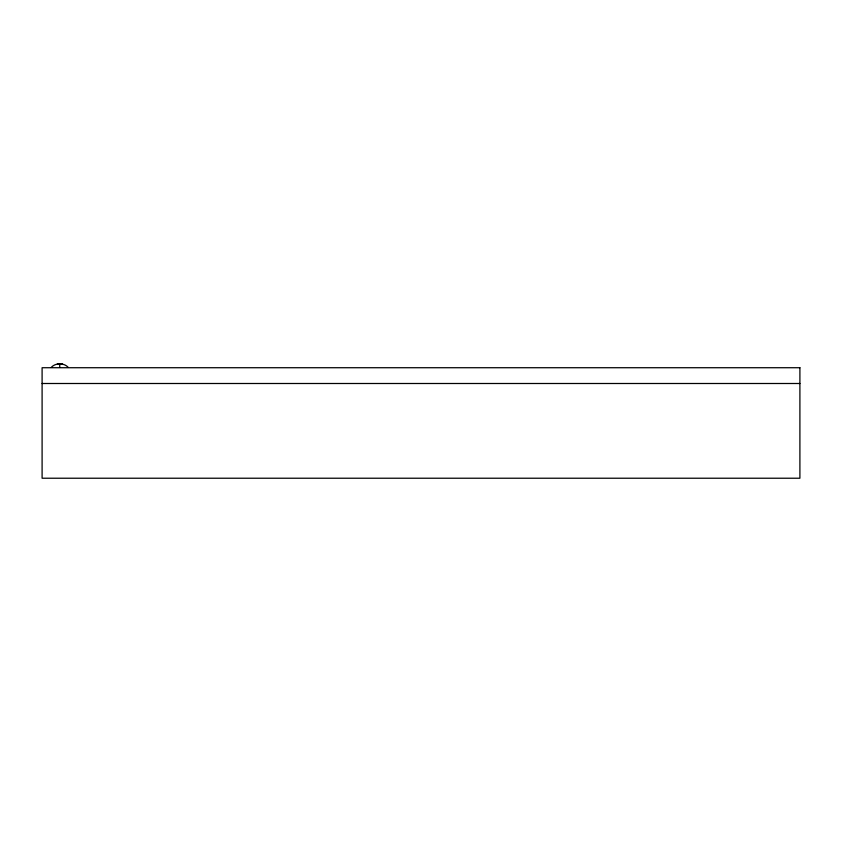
<?xml version="1.0" encoding="UTF-8"?>
<svg xmlns="http://www.w3.org/2000/svg" width="842" height="842" viewBox="0 0 842 842"><rect width="100%" height="100%" fill="white"/><g stroke="black" fill="none" stroke-linecap="round" stroke-linejoin="round"><path stroke-width="1.26" d="M51.373 367.238C55.782 362.692 63.708 362.692 68.118 367.238M59.287 363.997L62.003 363.997M58.856 363.997L61.876 363.997M58.456 363.997L61.666 363.997M58.109 363.997L61.371 363.997M57.824 363.997L61.024 363.997M57.603 363.997L60.624 363.997M57.435 363.997L60.192 363.997M42.1 383.499L799.9 383.499M59.74 363.776L59.74 367.238M799.9 367.722L42.1 367.722L42.1 478.224L799.9 478.224L799.9 367.722"/></g></svg>
